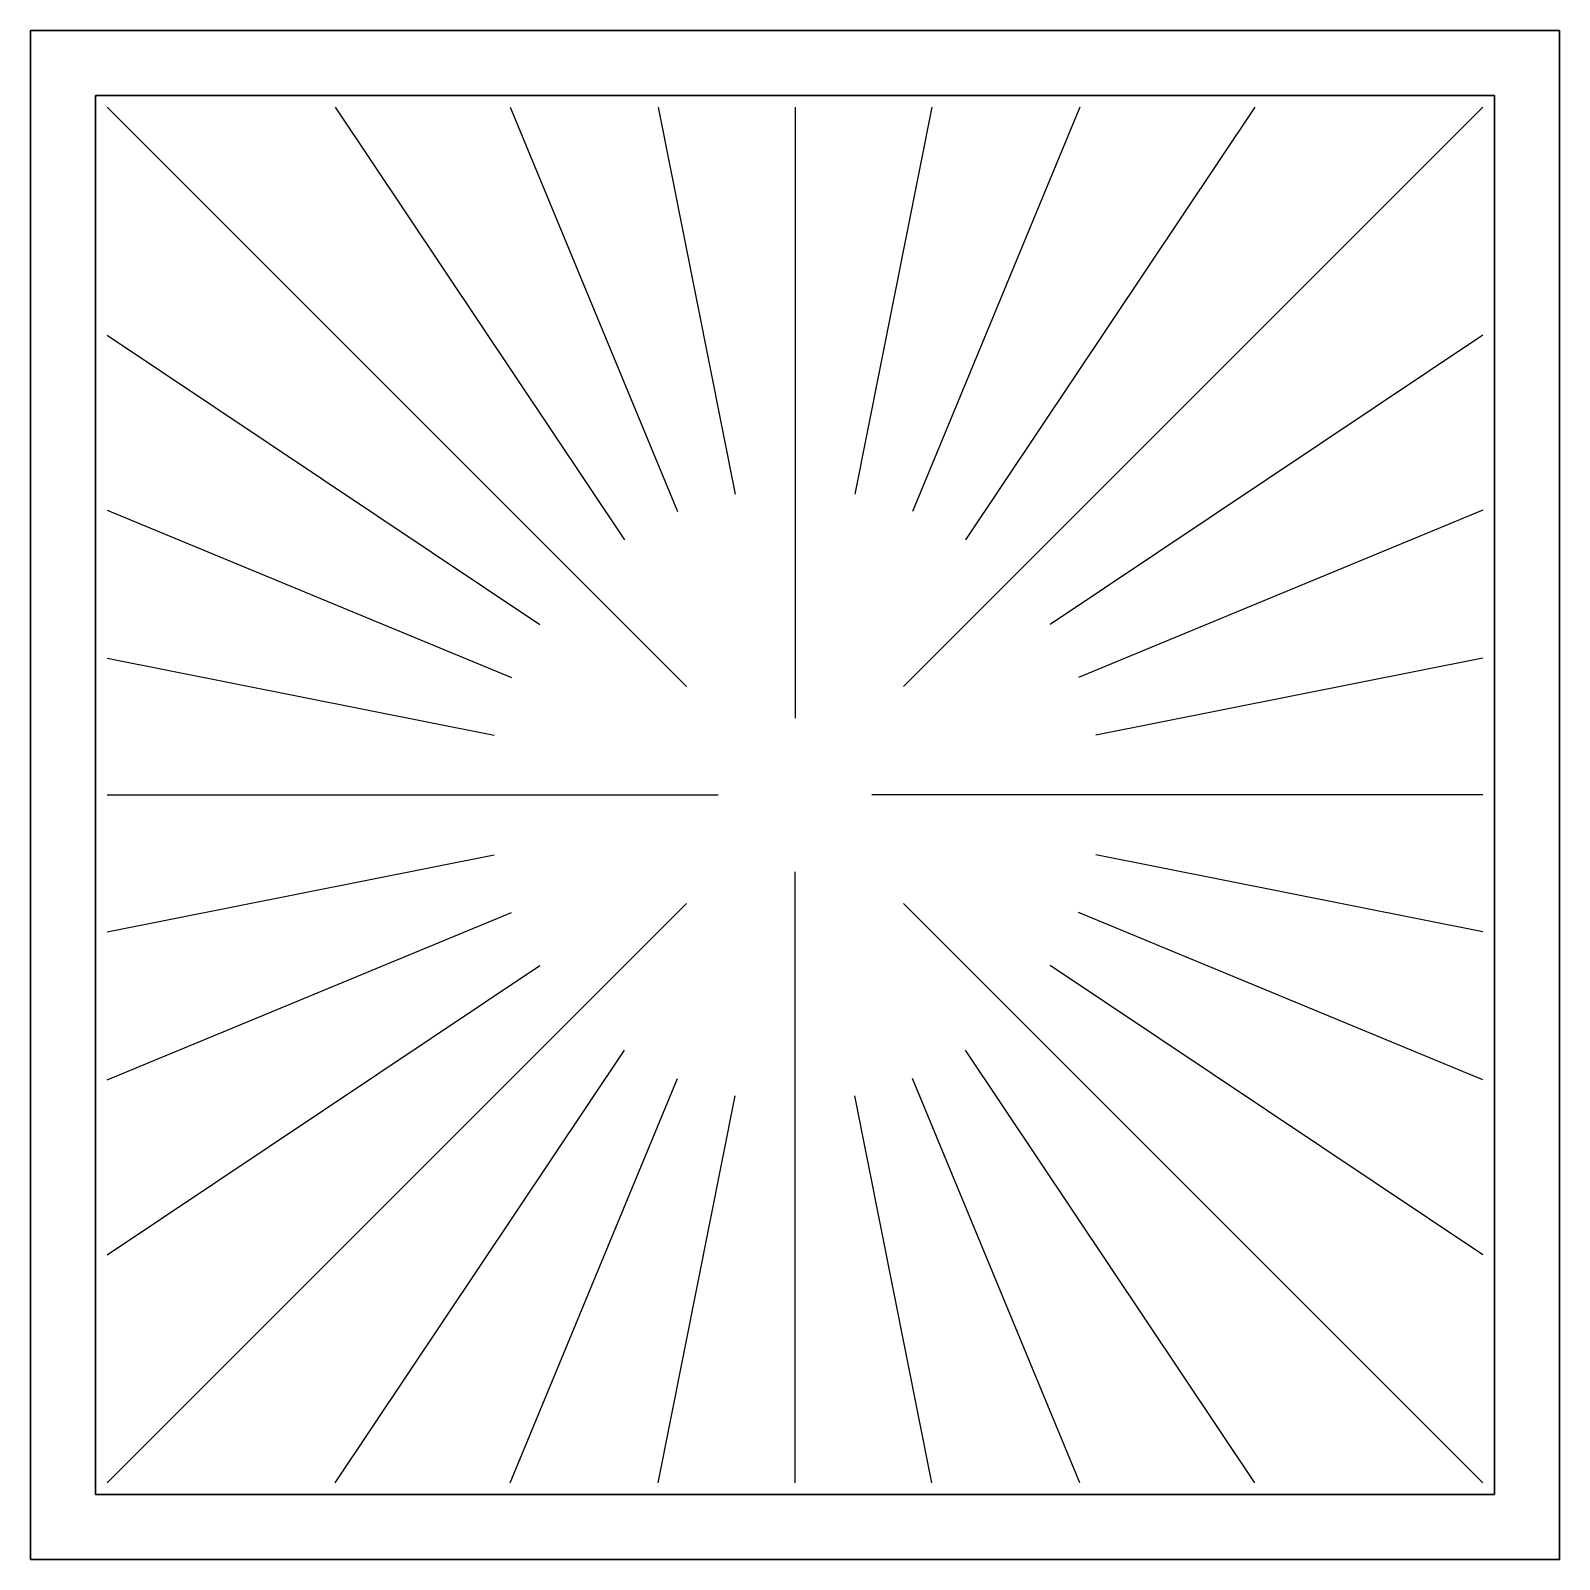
# Model space of a CAD drawing. Header units: millimetres. Extents: x -312 to 311, y -312 to 312.
import ezdxf

# ---------------------------------------------------------------- set-up
doc = ezdxf.new("R2010")
doc.units = ezdxf.units.MM

msp = doc.modelspace()

# ---------------------------------------------------------------- linework, layer by layer
at = {"color": 0, "linetype": 'ByBlock', "lineweight": -2, "ltscale": 0.35}
for p, q in [((-311.5, 311.5), (311.5, 311.5)), ((-311.5, 311.5, -12), (311.5, 311.5, -12)), ((-311.5, -311.5), (-311.5, 311.5)), ((-311.5, 311.5), (-311.5, 311.5, -12)), ((-311.5, 311.5, -12), (-311.5, -311.5, -12)), ((-311.5, 311.5), (311.5, 311.5)), ((-311.5, 311.5), (311.5, 311.5)), ((-311.5, -311.5), (-311.5, 311.5)), ((-311.5, 311.5), (-311.5, 311.5)), ((-311.5, 311.5), (-311.5, -311.5)), ((311.5, -311.5), (311.5, 311.5)), ((311.5, 311.5), (311.5, 311.5, -12)), ((311.5, 311.5, -12), (311.5, -311.5, -12)), ((311.5, -311.5), (311.5, 311.5)), ((311.5, 311.5), (311.5, 311.5)), ((311.5, 311.5), (311.5, -311.5)), ((-285, 285, 350), (285, 285, 350)), ((-285, 285), (285, 285)), ((-285, -285, 350), (-285, 285, 350)), ((-285, 285, 350), (-285, 285)), ((-285, 285), (-285, -285)), ((-285, 285), (285, 285)), ((-285, 285), (285, 285)), ((-285, -285), (-285, 285)), ((-285, 285), (-285, 285)), ((-285, 285), (-285, -285)), ((285, -285, 350), (285, 285, 350)), ((285, 285, 350), (285, 285)), ((285, 285), (285, -285)), ((285, -285), (285, 285)), ((285, 285), (285, 285)), ((285, 285), (285, -285)), ((-285, -285), (285, -285)), ((-285, -285, 350), (285, -285, 350)), ((-285, -285), (-285, -285, 350)), ((-285, -285), (-285, -285)), ((-285, -285), (285, -285)), ((-285, -285), (285, -285)), ((-285, -285), (-285, -285)), ((285, -285), (285, -285, 350)), ((285, -285), (285, -285)), ((285, -285), (285, -285)), ((-311.5, -311.5, -12), (311.5, -311.5, -12)), ((-311.5, -311.5), (311.5, -311.5)), ((-311.5, -311.5, -12), (-311.5, -311.5)), ((-311.5, -311.5, -12), (-311.5, -311.5, -12)), ((-311.5, -311.5), (311.5, -311.5)), ((-311.5, -311.5), (311.5, -311.5)), ((-311.5, -311.5), (-311.5, -311.5)), ((311.5, -311.5, -12), (311.5, -311.5)), ((311.5, -311.5, -12), (311.5, -311.5, -12)), ((311.5, -311.5), (311.5, -311.5))]:
    msp.add_line(p, q, dxfattribs=at)
at = {"color": 0, "linetype": 'ByBlock', "lineweight": -2, "ltscale": 0.25}
for p, q in [((-280.35, 280.35, -12), (-44.19, 44.19, -12)), ((-280.35, 280.35), (-44.19, 44.19)), ((-187.32, 280.35, -12), (-69.45, 103.93, -12)), ((-187.32, 280.35), (-69.45, 103.93)), ((-116.12, 280.35, -12), (-47.84, 115.48, -12)), ((-116.12, 280.35), (-47.84, 115.48)), ((-55.77, 280.35, -12), (-24.39, 122.6, -12)), ((-55.77, 280.35), (-24.39, 122.6)), ((0, 280.35, -12), (0, 31.25, -12)), ((0, 280.35), (0, 31.25)), ((55.77, 280.35, -12), (24.39, 122.6, -12)), ((55.77, 280.35), (24.39, 122.6)), ((280.35, 280.35, -12), (44.19, 44.19, -12)), ((280.35, 280.35), (44.19, 44.19)), ((116.12, 280.35, -12), (47.84, 115.48, -12)), ((116.12, 280.35), (47.84, 115.48)), ((187.32, 280.35, -12), (69.45, 103.93, -12)), ((187.32, 280.35), (69.45, 103.93)), ((-280.35, 187.32, -12), (-103.93, 69.45, -12)), ((-280.35, 187.32), (-103.93, 69.45)), ((280.35, 187.32, -12), (103.93, 69.45, -12)), ((280.35, 187.32), (103.93, 69.45)), ((-280.35, 116.12, -12), (-115.48, 47.84, -12)), ((-280.35, 116.12), (-115.48, 47.84)), ((280.35, 116.12, -12), (115.48, 47.84, -12)), ((280.35, 116.12), (115.48, 47.84)), ((-280.35, 55.77, -12), (-122.6, 24.39, -12)), ((-280.35, 55.77), (-122.6, 24.39)), ((280.35, 55.77, -12), (122.6, 24.39, -12)), ((280.35, 55.77), (122.6, 24.39)), ((-280.35, 0, -12), (-31.25, 0, -12)), ((-280.35, 0), (-31.25, 0)), ((280.35, 0, -12), (31.25, 0, -12)), ((280.35, 0), (31.25, 0)), ((-280.35, -55.77, -12), (-122.6, -24.39, -12)), ((-280.35, -55.77), (-122.6, -24.39)), ((280.35, -55.77, -12), (122.6, -24.39, -12)), ((280.35, -55.77), (122.6, -24.39)), ((0, -280.35, -12), (0, -31.25, -12)), ((0, -280.35), (0, -31.25)), ((-280.35, -280.35, -12), (-44.19, -44.19, -12)), ((-280.35, -280.35), (-44.19, -44.19)), ((-280.35, -116.12, -12), (-115.48, -47.84, -12)), ((-280.35, -116.12), (-115.48, -47.84)), ((280.35, -280.35, -12), (44.19, -44.19, -12)), ((280.35, -280.35), (44.19, -44.19)), ((280.35, -116.12, -12), (115.48, -47.84, -12)), ((280.35, -116.12), (115.48, -47.84)), ((-280.35, -187.32, -12), (-103.93, -69.45, -12)), ((-280.35, -187.32), (-103.93, -69.45)), ((280.35, -187.32, -12), (103.93, -69.45, -12)), ((280.35, -187.32), (103.93, -69.45)), ((-187.32, -280.35, -12), (-69.45, -103.93, -12)), ((-187.32, -280.35), (-69.45, -103.93)), ((187.32, -280.35, -12), (69.45, -103.93, -12)), ((187.32, -280.35), (69.45, -103.93)), ((-116.12, -280.35, -12), (-47.84, -115.48, -12)), ((-116.12, -280.35), (-47.84, -115.48)), ((116.12, -280.35, -12), (47.84, -115.48, -12)), ((116.12, -280.35), (47.84, -115.48)), ((-55.77, -280.35, -12), (-24.39, -122.6, -12)), ((-55.77, -280.35), (-24.39, -122.6)), ((55.77, -280.35, -12), (24.39, -122.6, -12)), ((55.77, -280.35), (24.39, -122.6))]:
    msp.add_line(p, q, dxfattribs=at)
at = {"color": 0, "linetype": 'ByBlock', "lineweight": -2, "ltscale": 0.35}
for points in [[(-311.5, -311.5), (311.5, -311.5), (311.5, 311.5), (-311.5, 311.5)], [(-311.5, 311.5), (311.5, 311.5), (311.5, 311.5, -12), (-311.5, 311.5, -12)], [(-311.5, 311.5, -12), (311.5, 311.5, -12), (311.5, -311.5, -12), (-311.5, -311.5, -12)], [(-311.5, -311.5, -12), (-311.5, -311.5), (-311.5, 311.5), (-311.5, 311.5, -12)], [(311.5, 311.5, -12), (311.5, 311.5), (311.5, -311.5), (311.5, -311.5, -12)], [(-285, -285, 350), (285, -285, 350), (285, 285, 350), (-285, 285, 350)], [(-285, 285, 350), (285, 285, 350), (285, 285), (-285, 285)], [(-285, 285), (285, 285), (285, -285), (-285, -285)], [(-285, -285), (-285, -285, 350), (-285, 285, 350), (-285, 285)], [(285, 285), (285, 285, 350), (285, -285, 350), (285, -285)], [(-285, -285), (285, -285), (285, -285, 350), (-285, -285, 350)], [(-311.5, -311.5, -12), (311.5, -311.5, -12), (311.5, -311.5), (-311.5, -311.5)]]:
    msp.add_3dface(points, dxfattribs=at)

doc.saveas('drawing.dxf')
